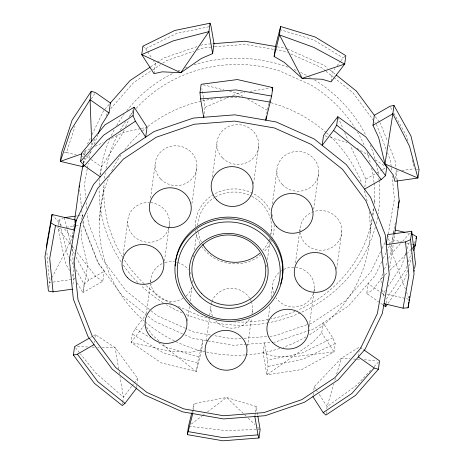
<?xml version="1.0" encoding="UTF-8"?>
<svg xmlns="http://www.w3.org/2000/svg" width="464" height="464" viewBox="0 0 464 464"><rect width="100%" height="100%" fill="white"/><g stroke="black" fill="none" stroke-linecap="round" stroke-linejoin="round"><path stroke-width="0.35" stroke-dasharray="2.32 1.74" d="M48.871 287.523L49.538 282.599L46.841 252.085M58.244 225.643L57.861 228.456L65.726 263.987L69.757 270.698M58.336 224.941L59.003 220.017L63.168 218.167M73.115 231.542L72.245 237.968L52.13 277.501M73.208 230.823L74.559 220.823M83.555 163.2L84.228 158.218M81.681 219.501L82.534 215.07L82.708 216.787M73.01 284.159L73.683 279.177L72.494 245.195M76.038 269.7L84.094 284.223L82.952 292.656L102.805 281.23L104.156 271.266M100.514 174.696L101.575 166.866L123.07 132.634L124.207 130.024M99.424 220.098L103.901 186.969M94.308 342.496L94.499 341.069M94.981 337.514L95.364 334.666L115.113 347.669L137.727 378.45L137.054 383.432M123.192 254.893L127.722 221.415M154.031 73.66L155.376 63.696L153.439 60.691M122.484 404.173L122.676 402.769M122.769 402.068L123.436 397.149L119.985 376.646M150.562 198.174L155.086 164.714M82.928 221.896L83.288 225.429L97.91 262.85L122.16 295.522L146.09 314.609L135.326 328.674L132.234 333.976L131.092 342.415L161.489 362.964L196.318 371.56L201.672 350.018L203.017 340.048L197.461 363.126L196.318 371.56L170.485 351.277L162.551 344.178M146.276 313.96L150.516 282.622M150.609 281.909L150.8 280.482M136.48 387.707L136.961 384.146M164.447 261.11L169.551 223.364M191.91 203.684L196.916 166.657M204.201 113.715L205.071 107.306L201.852 88.473M193.488 256.94L193.778 254.794M194.457 249.783L196.585 234.036M197.067 230.457L197.264 229.025M187.433 320.891L189.457 305.938M190.13 300.95L191.963 287.419M212.35 177.028L216.874 143.55M192.85 412.896L193.041 411.475M193.14 410.762L194.103 403.639L226.56 397.468L256.198 406.534L257.149 412.113M206.289 340.773L209.276 318.698M209.757 315.137L210.813 307.301M253.506 183.959L258.703 145.499M266.684 113.761L269.039 102.677M247.637 346.283L251.395 318.507M252.068 313.525L252.648 309.25M272.362 203.841L276.886 170.369M266.44 266.817L266.632 265.385M267.403 259.66L269.538 243.913M269.92 241.054L270.21 238.908M270.79 234.61L271.568 228.885M263.14 352.878L264.486 342.908L267.438 360.238L268.024 366.415L266.881 374.848L301.855 369.501L334.039 351.869L335.182 343.43L332.792 337.873L323.101 322.851L321.755 332.821L312.452 342.629L266.881 374.848L263.14 352.878L273.313 356.027L291.856 356.926L334.039 351.869L321.755 332.821M254.945 415.79L255.333 412.943M255.426 412.229L256.198 406.534M267.885 321.053L270.002 305.387M271.063 297.552L272.6 286.155M295.44 262.914L299.68 231.577M299.779 230.863L299.97 229.436M313.71 209.351L318.716 172.318M331.134 81.194L332.386 71.937L334.973 68.562M309.233 326.563L313.954 291.665M314.047 290.951L314.435 288.103M313.084 395.218L313.374 393.078M313.757 390.23L314.238 386.669L341.307 358.202L359.693 346.973L363.196 349.421M336.696 269.132L341.8 231.385M326.151 413.662L326.436 411.551M326.818 408.743L327.103 406.632L333.802 383.803M364.843 187.009L365.899 179.179L350.477 145.789M370.098 232.702L371.908 219.31M372.482 215.081L373.532 207.327M374.1 203.099L374.576 199.578M382.73 304.691L366.746 293.526L368.097 283.556L381.309 292.79M358.44 356.23L359.113 351.248M395.258 178.437L396.221 171.315L398.315 171.019M388.606 258.483L390.392 253.773L393.385 234.738M393.478 234.024L394.058 229.75M389.696 267.647L393.199 245.009M393.582 242.15L394.551 235.01M386.164 303.241L386.831 298.323L406 269.416L407.102 266.005M83.294 163.166L84.17 158.212M84.721 155.104L85.585 150.214M87.226 168.89L84.465 184.521L85.846 198.198M87.348 168.177L88.23 163.206M89.105 158.23L90.161 152.279M90.782 148.753L91.159 146.636L94.888 138.898M388.235 234.024L394.429 198.957L391.958 174.487M393.391 233.537L392.277 239.824L390.729 243.032M393.513 232.841L395.56 221.253M83.764 163.38L84.315 160.677L91.953 150.313M72.802 235.225L72.245 237.968L64.264 228.682M191.887 412.531L194.103 403.639M269.207 101.993L270.228 97.887M334.811 380.341L335.42 378.264M336.638 374.117L341.307 358.202L349.966 358.8M407.572 270.257L404.596 279.769L388.153 303.236M408.848 266.174L411.4 258.019M64.351 152.714L66.497 152.546L75.023 126.162M405.89 252.845L401.685 265.866L388.049 286.427M407.224 248.733L409.654 241.205M408.424 261.911L411.29 253.042M412.392 249.632L413.053 247.585M414.375 243.496L415.257 240.764M94.25 144.258L97.823 134.838M382.736 273.957L380.695 279.34L373.056 289.704L366.746 293.526M384.523 269.248L387.075 262.52M125.628 126.765L128.476 120.246M130.465 115.681L132.745 110.467M87.435 144.159L90.532 137.744M92.081 134.531L103.536 110.797L109.231 104.301M106.088 115.687L107.955 111.824M380.584 251.674L370.939 271.655L345.181 301.026L312.214 322.944L307.475 324.568M382.139 248.449L385.248 241.999M381.756 261.638L374.941 275.749L348.36 306.06L314.337 328.68L275.198 342.072L273.812 342.183M383.299 258.431L386.396 252.01M386.709 251.372L389.493 245.595M51.806 278.139L49.538 282.599L52.38 282.199M91.228 98.913L95.445 92.551M384.459 295.614L383.032 293.99L385.648 290.046M131.666 386.384L123.436 397.149L95.804 372.981L80.434 353.916M132.101 385.816L133.829 383.548M134.264 382.98L137.727 378.45M337.125 65.749L340.57 61.248M340.999 60.685L343.151 57.872L345.831 55.634M144.745 324.58L131.092 342.415L170.485 351.277L190.518 352.17L201.672 350.018M110.623 108.773L133.713 82.453L151.809 70.424M405.495 289.246L392.132 252.868L400.739 243.374M402.648 241.263L410.298 232.824M370.643 370.342L356.799 385.137L327.103 406.632L318.136 392.718M374.106 366.641L379.053 361.357M382.742 277.327L380.695 279.34L381.594 284.264M385.294 274.81L387.852 272.293M389.893 270.28L406.244 254.168M406.754 253.663L410.837 249.638M411.348 249.133L412.885 247.625M84.094 284.223L88.775 280.117L104.429 271.104L98.182 262.688L83.561 225.272L83.062 220.325M191.365 424.038L201.753 416.196M202.327 415.761L205.216 413.581M207.524 411.841L226.56 397.468L246.187 416.225M150.568 66.891L156.768 62.768M157.337 62.391L164.14 57.867L197.206 46.551M152.412 70.023L160.411 64.705M162.69 63.185L166.675 60.535L193.766 51.266M90.468 337.479L92.916 336.069M93.531 335.721L95.364 334.666M365.899 179.179L376.304 173.194M376.919 172.846L382.429 169.679M383.038 169.325L385.485 167.922M84.303 151.74L90.764 148.555M95.288 146.322L103.043 142.506M111.441 138.365L123.07 132.634L140.685 128.615M142.883 46.185L145.684 48.674L176.755 33.379L210.354 26.454M332.792 337.873L301.722 353.168L267.438 360.238M335.182 343.43L303.253 359.148L268.024 366.415M205.071 107.306L227.992 97.55M232.574 95.596L237.817 93.363L244.951 92.197M83.213 153.375L87.244 151.96M200.576 45.397L203.278 44.474L213.672 43.662M197.154 50.106L204.601 47.56L214.351 46.794M306.797 324.794L274.294 335.919L268.024 336.412M141.392 128.453L146.322 127.327M249.945 91.373L269.932 88.096M401.812 170.526L414.398 168.751M61.352 227.963L57.861 228.456L71.868 245.943M66.242 227.267L75.325 225.985M76.021 225.887L80.91 225.197M53.087 282.095L73.683 279.177M75.812 216.096L77.244 215.905M77.964 215.806L82.256 215.232M214.67 46.771L244.899 44.405L274.85 49.573M241.193 338.511L233.995 339.074L213.312 335.507M244.07 338.285L267.328 336.464M246.535 344.317L233.612 345.326L207.286 340.785M247.254 344.259L271.04 342.397M260.13 429.548L224.402 430.447L189.202 426.3M77.453 346.701L87.592 346.962M91.936 347.072L94.836 347.147M97.73 347.223L99.18 347.258M102.074 347.333L115.113 347.669L118.68 368.874M353.574 359.043L356.462 359.24M357.181 359.293L360.064 359.49M364.397 359.786L376.658 360.632M277.141 46.789L286.073 48.331M275.164 49.625L284.826 51.295L287.454 52.473M210.459 335.014L194.068 332.183L186.174 328.657M206.579 340.663L192.409 338.215L183.234 334.115M416.394 169.111L419.062 169.598M406.464 232.69L411.98 234.001M66.497 152.546L76.148 154.831M80.974 155.979L83.729 156.629M392.712 239.72L401.662 241.843M406.481 242.985L409.927 243.803M410.617 243.965L412.682 244.453M386.802 294.025L408.511 299.187M203.215 84.802L223.973 89.941M229.512 91.309L237.817 93.363L244.058 96.947M324.893 135.801L327.601 136.619M330.31 137.437L347.234 142.552M279.676 29.505L313.322 39.742L343.151 57.872M198.801 357.042L165.155 346.805L158.526 342.774M197.461 363.126L162.887 352.611L132.234 333.976M287.384 48.917L324.087 65.314L327.845 68.318M290.742 53.94L321.662 67.756L325.438 70.766M171.303 303.27L167.446 301.542A135.54 128.69 7.7 0 1 144.698 284.252M178.385 306.431L199.613 315.914A135.54 128.69 7.7 0 0 209.363 318.513M185.519 328.361L157.232 315.723L150.214 310.126M182.578 333.825L154.39 321.227L146.873 315.23M247.805 99.099L267.165 110.2M135.326 328.674L149.489 337.282M357.118 148.207L369.802 156.356M375.237 159.848L384.296 165.665M102.805 281.23L96.019 276.799L76.386 251.587M381.884 293.19L383.032 293.99M82.888 153.828L85.811 155.863M86.391 156.269L90.48 159.123M91.066 159.529L101.575 166.866M329.997 70.029L335.17 74.159M325.977 71.201L333.367 77.094M333.923 77.534L352.889 92.661L375.173 122.682M149.675 309.697L125.999 290.818L102.503 259.156L88.334 222.9L87.365 213.312M158.85 340.86L152.505 335.182L145.969 326.25M248.252 418.197L254.968 424.612M257.549 427.083L259.614 429.055M52.055 214.49L61.915 225.956M75.458 347.745L79.982 353.353M72.32 246.512L75.934 251.024M375.312 116.621L379.355 122.067M379.761 122.612L380.567 123.697L387.359 141.068M145.684 48.674L147.239 51.075M147.622 51.678L151.89 58.284M314.238 386.669L315.798 389.093M316.187 389.696L317.747 392.115M71.961 274.357L74.89 279.235M77.088 282.895L82.952 292.656L87.684 265.692L81.403 239.383L81.009 228.033M390.642 107.462L392.295 110.449M393.89 113.32L406.493 136.039L407.85 141.665M74.327 254.069L71.926 248.942M76.05 257.172L88.775 280.117M69.867 258.576L67.129 253.634L60.865 227.72M70.215 259.196L73.637 265.373M338.117 117.357L342.977 128.609M344.694 132.576L348.122 140.522M388.925 145.081L395.189 161.112L395.978 168.896M376.391 124.323L386.361 149.837M387.411 152.523L390.56 160.579L391.204 167.011M406.487 291.943L409.207 299.35M387.585 234.662L392.132 252.868M412.27 159.952L414.079 167.44M64.357 217.639L66.654 227.14M67.332 229.947L70.731 244.018M59.003 220.017L60.697 227.024M382.614 289.884L383.896 296.914M257.271 412.809L257.746 415.599M119.155 371.699L119.509 373.822M396.047 169.604L397.085 179.922M391.28 167.724L391.523 170.166M86.281 202.513L86.93 208.991M79.657 189.411L81.461 207.338M81.751 210.209L82.43 216.943M91.663 142.361L91.82 146.699M168.647 228.474A20.95 19.888 7.7 0 1 144.281 241.802A20.95 19.888 7.7 0 1 127.861 219.687A20.95 19.888 7.7 0 1 149.373 202.507M150.73 202.611A20.95 19.888 7.7 0 1 168.838 227.859M191.731 287.547A20.95 19.888 7.7 0 1 185.989 296.206M183.297 298.19A20.95 19.888 7.7 0 1 151.061 284.386M150.8 281.781A20.95 19.888 7.7 0 1 164.395 262.717M165.045 262.502A20.95 19.888 7.7 0 1 174.499 261.766M175.177 261.87A20.95 19.888 7.7 0 1 177.19 262.317M177.84 262.502A20.95 19.888 7.7 0 1 188.349 269.596M190.199 272.362A20.95 19.888 7.7 0 1 191.325 274.746M192.606 280.482A20.95 19.888 7.7 0 1 192.543 283.724M372.192 219.501A135.54 128.69 7.7 0 1 297.65 310.242M295.029 311.367A135.54 128.69 7.7 0 1 271.063 318.884M268.273 319.458A135.54 128.69 7.7 0 1 234.477 321.935M144.182 283.765A135.54 128.69 7.7 0 1 122.896 257.665M122.519 257.056A135.54 128.69 7.7 0 1 104.133 182.706M104.516 178.425A135.54 128.69 7.7 0 1 105.264 172.718M106.007 168.455A135.54 128.69 7.7 0 1 118.152 134.015M120.251 130.216A135.54 128.69 7.7 0 1 125.593 121.736M128.899 117.148A135.54 128.69 7.7 0 1 132.901 112.126M136.196 108.344A135.54 128.69 7.7 0 1 278.864 70.627L311.031 85.005A135.54 128.69 7.7 0 1 355.204 128.279M357.425 131.938A135.54 128.69 7.7 0 1 364.286 145.476M367.001 152.244A135.54 128.69 7.7 0 1 370.492 163.287M371.687 168.148A135.54 128.69 7.7 0 1 374.007 182.369M374.077 183.089A135.54 128.69 7.7 0 1 374.344 203.841M373.885 208.835A135.54 128.69 7.7 0 1 372.981 215.25M269.752 238.577A36.963 35.096 7.7 0 1 268.708 241.21M268.412 241.86A36.963 35.096 7.7 0 1 262.908 250.16M201.376 241.959A36.963 35.096 7.7 0 1 197.931 230.399M197.745 225.446A36.963 35.096 7.7 0 1 214.942 197.2M215.534 196.864A36.963 35.096 7.7 0 1 251.233 195.994M251.848 196.301A36.963 35.096 7.7 0 1 270.877 234.5M295.614 267.351A20.95 19.888 7.7 0 1 311.443 297.639A20.95 19.888 7.7 0 1 276.086 297.917M273.679 293.219A20.95 19.888 7.7 0 1 280.813 271.144M281.37 270.761A20.95 19.888 7.7 0 1 283.104 269.729M283.695 269.422A20.95 19.888 7.7 0 1 294.251 267.247M249.475 319.058A20.95 19.888 7.7 0 1 215.522 320.659M212.645 316.199A20.95 19.888 7.7 0 1 210.987 305.358M211.091 304.715A20.95 19.888 7.7 0 1 211.717 302.186M211.926 301.577A20.95 19.888 7.7 0 1 229.39 288.463A20.95 19.888 7.7 0 1 249.533 298.045M250.212 299.176A20.95 19.888 7.7 0 1 251.082 300.95M251.337 301.565A20.95 19.888 7.7 0 1 251.929 313.745M300.051 232.041A20.95 19.888 7.7 0 1 329.359 212.321A20.95 19.888 7.7 0 1 333.407 246.529A20.95 19.888 7.7 0 1 300.127 232.69M377.539 217.384A140.47 133.365 7.7 0 1 376.171 223.677M375.272 227.128A140.47 133.365 7.7 0 1 300.84 312.579M300.196 312.869A140.47 133.365 7.7 0 1 268.894 322.642M268.192 322.77A140.47 133.365 7.7 0 1 185.53 314.273M182.201 312.864A140.47 133.365 7.7 0 1 166.257 304.674M163.2 302.806A140.47 133.365 7.7 0 1 140.847 285.441M137.773 282.425A140.47 133.365 7.7 0 1 123.064 264.811M121.04 261.853A140.47 133.365 7.7 0 1 99.105 188.744M99.186 185.206A140.47 133.365 7.7 0 1 99.522 179.551M99.946 175.293A140.47 133.365 7.7 0 1 109.794 138.927M111.285 135.65A140.47 133.365 7.7 0 1 114.538 129.23M116.661 125.477A140.47 133.365 7.7 0 1 124.137 114.132M126.765 110.687A140.47 133.365 7.7 0 1 173.588 72.999M178.054 70.899A140.47 133.365 7.7 0 1 181.308 69.484M185.281 67.883A140.47 133.365 7.7 0 1 187.288 67.129M194.08 64.827A140.47 133.365 7.7 0 1 287.987 67.129M294.031 69.478A140.47 133.365 7.7 0 1 296.687 70.615M300.631 72.407A140.47 133.365 7.7 0 1 307.678 75.986M308.311 76.328A140.47 133.365 7.7 0 1 310.799 77.726M314.464 79.907A140.47 133.365 7.7 0 1 366.067 135.824M370.249 145.064A140.47 133.365 7.7 0 1 375.504 160.782M376.368 164.227A140.47 133.365 7.7 0 1 378.392 174.754M378.873 178.309A140.47 133.365 7.7 0 1 379.036 179.742M379.117 180.455A140.47 133.365 7.7 0 1 378.16 213.852M271.469 240.485A39.428 37.439 7.7 0 1 270.906 241.779M270.605 242.417A39.428 37.439 7.7 0 1 263.691 252.213M261.081 254.626A39.428 37.439 7.7 0 1 202.258 247.15M199.972 243.525A39.428 37.439 7.7 0 1 196.371 234.314M196.069 232.951A39.428 37.439 7.7 0 1 195.622 230.167M195.373 226.658A39.428 37.439 7.7 0 1 225.55 189.846A39.428 37.439 7.7 0 1 270.21 210.523M271.916 214.438A39.428 37.439 7.7 0 1 272.977 217.807M274.091 224.738A39.428 37.439 7.7 0 1 272.641 237.197M369.1 211.909A135.54 128.69 7.7 0 1 309.082 335.043M305.962 336.899A135.54 128.69 7.7 0 1 283.173 347.327M279.757 348.476A135.54 128.69 7.7 0 1 245.891 354.914M245.166 354.96A135.54 128.69 7.7 0 1 174.951 341.179M174.302 340.86A135.54 128.69 7.7 0 1 145 321.668M144.455 321.198A135.54 128.69 7.7 0 1 109.295 176.279M111.702 171.013A135.54 128.69 7.7 0 1 121.516 154.286M124.851 149.71A135.54 128.69 7.7 0 1 141.897 131.434M142.431 130.964A135.54 128.69 7.7 0 1 147.372 126.858M147.935 126.417A135.54 128.69 7.7 0 1 215.679 98.635M220.006 98.171A135.54 128.69 7.7 0 1 221.456 98.049M226.531 97.73A135.54 128.69 7.7 0 1 239.523 97.742M270.941 102.753A135.54 128.69 7.7 0 1 326.14 132.542M326.673 133.017A135.54 128.69 7.7 0 1 329.817 135.906M330.327 136.399A135.54 128.69 7.7 0 1 361.752 183.326M364.402 190.872A135.54 128.69 7.7 0 1 367.36 201.979M222.482 157.899A20.95 19.888 7.7 0 0 257.804 150.614A20.95 19.888 7.7 0 0 233.085 125.065A20.95 19.888 7.7 0 0 222.482 157.899M160.689 179.058A20.95 19.888 7.7 0 0 196.011 171.773A20.95 19.888 7.7 0 0 171.297 146.23A20.95 19.888 7.7 0 0 160.689 179.058M282.489 184.713A20.95 19.888 7.7 0 0 317.817 177.428A20.95 19.888 7.7 0 0 293.097 151.885A20.95 19.888 7.7 0 0 282.489 184.713"/><path stroke-width="0.7" d="M50.918 222.923L52.055 214.49L75.87 220.145L74.518 230.115L55.512 225.597L50.918 222.923L44.938 256.76L48.395 291.038L53.058 291.879L72.338 289.147M100.23 176.836L84.378 165.776L80.579 161.449L81.722 153.01L104.986 124.868L134.166 107.207L147.03 127.171L145.679 137.141L135.413 121.203L133.029 115.64L134.166 107.207M98.333 133.493L101.651 124.746L109.034 112.955L110.38 102.991L95.445 92.551L91.234 91.292L90.091 99.725L91.634 141.642M74.658 220.11L79.292 185.826L82.923 165.288M91.234 91.292L72.065 120.199L61.486 152.94L60.343 161.373L83.073 166.762L83.265 165.341M136.381 388.42L124.973 403.344L122.299 405.582L94.401 383.334L73.416 355.059L74.553 346.625L89.245 338.181M203.916 115.849L203.719 117.276L200.581 98.902L199.996 92.725L201.138 84.291L237.388 79.559L272.786 87.626L271.643 96.06L265.814 120.17L266.295 116.609M210.041 23.2L208.899 31.633L212.64 53.604L201.393 58.429L180.792 72.726L162.255 71.821L154.031 73.66L141.74 54.619L142.883 46.185L174.812 30.467L210.041 23.2L211.039 26.309L213.991 43.633L212.64 53.604M257.868 416.295L260.13 429.548L258.993 437.987L222.998 440.8L187.34 434.646L188.483 426.213L191.719 413.215M274.108 56.469L275.459 46.499L280.604 26.489L315.172 37.004L345.831 55.634L344.694 64.073L331.041 81.908L322.202 79.269L302.163 78.375L284.183 62.28L274.108 56.469L279.461 34.922L280.604 26.489M337.833 116.696L323.536 135.389L322.19 145.36L333.599 130.436L336.69 125.129L337.833 116.696L365.98 137.025L386.709 167.214L385.572 175.653L381.164 179.597L364.553 189.144M372.975 125.251L374.32 115.281L389.98 106.273L393.971 105.392L410.936 135.981L419.062 169.598L417.919 178.031L394.87 181.285L393.304 175.067L384.969 163.96L378.682 137.651L372.975 125.251L392.828 113.825L393.971 105.392M394.644 234.297L399.185 200.721L397.161 180.641M312.893 396.639L323.159 412.571L325.96 415.065L355.401 395.49L378.404 369.263L379.546 360.83L363.782 349.827M410.588 239.673L411.73 231.24L387.585 234.662L386.239 244.632L405.513 241.901L410.588 239.673L414.045 273.951L408.071 307.789L403.059 308.177L384.053 303.665M411.98 234.001L416.579 236.675L415.437 245.108L413.737 250.543M408.071 307.789L408.83 302.163M409.022 300.759L409.207 299.35M409.457 297.952L409.7 296.548M414.103 271.312L414.346 269.909M414.59 268.505L415.448 263.598L411.73 231.24M55.512 225.597L49.694 258.523L53.058 291.879M397.932 207.802L399.185 200.721M403.059 308.177L408.877 275.251L405.513 241.901M52.055 214.49L46.342 246.407L46.464 247.828M83.073 166.762L83.485 164.732M74.89 224.941L75.168 223.573M75.446 222.204L75.87 220.145M272.101 90.364L272.786 87.626L271.359 87.864M187.34 434.646L192.757 413.61M415.918 238.716L416.579 236.675M383.322 305.103L385.688 306.756L387.336 304.413M110.183 103.217L130.117 80.487L149.965 67.292M80.579 161.449L103.588 135.221L133.029 115.64M84.378 165.776L106.766 140.25L135.413 121.203M378.404 369.263L374.193 368.004L351.805 393.524L323.159 412.571M413.395 247.121L415.437 245.108L413.372 244.621M73.416 355.059L77.407 354.183L94.018 344.63M81.867 153.845L60.343 161.373L70.667 130.546L90.091 99.725L109.034 112.955M64.357 217.639L75.098 216.195M213.672 43.662L244.864 41.221L275.773 46.551M199.996 92.725L235.985 89.912L271.643 96.06M200.581 98.902L235.602 96.164L270.303 102.15M258.993 437.987L257.99 434.878L222.969 437.616L188.268 431.63M395.438 230.08L405.089 232.365M358.341 356.944L374.193 368.004M336.284 75.046L356.317 91.025L374.506 115.53M336.69 125.129L364.582 147.372L385.572 175.653M333.599 130.436L360.743 152.082L381.164 179.597M124.973 403.344L97.829 381.698L77.407 354.183M385.178 303.949L385.688 306.756M254.852 416.504L257.99 434.878M79.292 185.826L79.437 187.259M259.84 253.193A36.963 35.096 7.7 0 1 202.762 244.458M175.189 265.913A53.969 51.243 7.7 0 1 237.991 217.958A53.969 51.243 7.7 0 1 280.639 284.107M392.828 113.825L384.969 163.96L417.919 178.031L409.538 146.334L392.828 113.825M76.247 220.336L69.339 259.44L73.335 299.048L87.957 336.464L112.207 369.141L144.437 394.847L182.451 411.829L223.66 418.94L265.246 415.686L304.384 402.294L338.407 379.674L364.988 349.369L382.324 313.438L389.232 274.34L385.236 234.732L370.614 197.316L346.364 164.639L314.134 138.933L276.121 121.945L234.912 114.834L193.326 118.088L154.187 131.48L120.164 154.106L93.583 184.411L76.247 220.336M80.788 223.317L74.095 261.203L77.964 299.582L92.133 335.837L115.635 367.5L146.868 392.405L183.698 408.865L223.625 415.756L263.923 412.606L301.849 399.626L334.811 377.708L360.569 348.342L377.371 313.525L384.059 275.639L380.19 237.261L366.021 201.005L342.525 169.348L311.292 144.437L274.456 127.977L234.529 121.087L194.23 124.242L156.31 137.216L123.343 159.14L97.585 188.506L80.788 223.317M208.899 31.633L180.792 72.726L141.74 54.619L173.408 40.815L208.899 31.633M344.694 64.073L302.163 78.375L279.461 34.922L313.774 47.357L344.694 64.073M201.834 293.706A36.963 35.096 7.7 0 0 264.167 280.853A36.963 35.096 7.7 0 0 220.551 235.77A36.963 35.096 7.7 0 0 201.834 293.706M189.405 304.558A53.969 51.243 7.7 0 0 280.413 285.795A53.969 51.243 7.7 0 0 216.734 219.977A53.969 51.243 7.7 0 0 189.405 304.558M210.737 363.666A20.95 19.888 7.7 0 0 246.059 356.387A20.95 19.888 7.7 0 0 221.345 330.838A20.95 19.888 7.7 0 0 210.737 363.666M272.525 342.525A20.95 19.888 7.7 0 0 307.847 335.24A20.95 19.888 7.7 0 0 283.133 309.697A20.95 19.888 7.7 0 0 272.525 342.525M150.725 336.852A20.95 19.888 7.7 0 0 186.047 329.568A20.95 19.888 7.7 0 0 161.333 304.019A20.95 19.888 7.7 0 0 150.725 336.852M127.641 277.779A20.95 19.888 7.7 0 0 162.968 270.5A20.95 19.888 7.7 0 0 138.249 244.951A20.95 19.888 7.7 0 0 127.641 277.779M299.895 285.807A20.95 19.888 7.7 0 0 335.217 278.522A20.95 19.888 7.7 0 0 310.503 252.973A20.95 19.888 7.7 0 0 299.895 285.807M276.811 226.734A20.95 19.888 7.7 0 0 312.133 219.455A20.95 19.888 7.7 0 0 287.419 193.906A20.95 19.888 7.7 0 0 276.811 226.734M155.011 221.061A20.95 19.888 7.7 0 0 190.333 213.782A20.95 19.888 7.7 0 0 165.619 188.233A20.95 19.888 7.7 0 0 155.011 221.061M216.798 199.92A20.95 19.888 7.7 0 0 252.12 192.635A20.95 19.888 7.7 0 0 227.406 167.092A20.95 19.888 7.7 0 0 216.798 199.92M199.926 296.044A39.428 37.439 7.7 0 0 266.417 282.332A39.428 37.439 7.7 0 0 219.895 234.25A39.428 37.439 7.7 0 0 199.926 296.044M191.104 303.752A51.504 48.9 7.7 0 0 277.953 285.841A51.504 48.9 7.7 0 0 217.181 223.033A51.504 48.9 7.7 0 0 191.104 303.752"/></g></svg>
